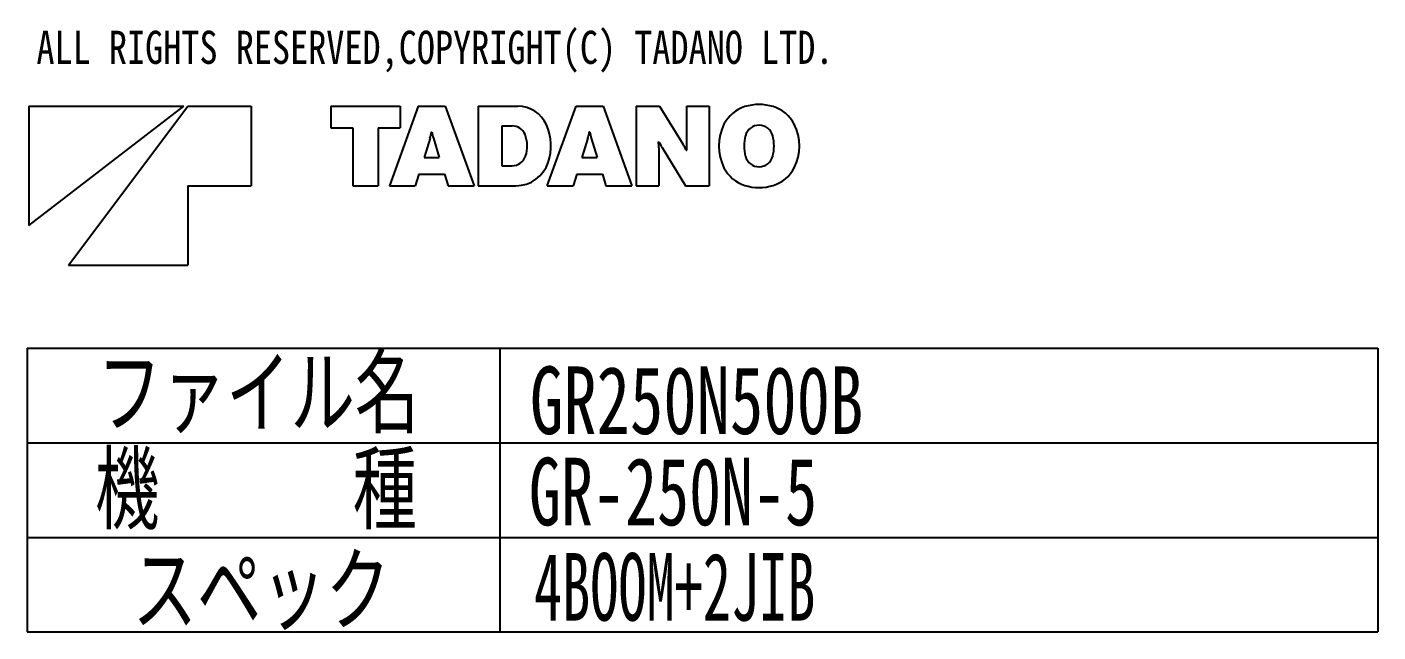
# Model space of a CAD drawing. Extents: x -120528 to -38681, y -40362 to 40632.
# Drawn here: x -48681 to -38681, y 36155 to 40632 of the extents above; entities that cross this region are included whole.
import ezdxf

# ---------------------------------------------------------------- set-up
doc = ezdxf.new("R2010")
doc.units = 0
doc.layers.get('0').update_dxf_attribs({"linetype": 'CONTINUOUS'})

msp = doc.modelspace()

# ---------------------------------------------------------------- linework, layer by layer
at = {"color": 171, "linetype": 'Continuous'}
for p, q in [((-48667.89, 40045.79), (-48667.89, 39163.79)), ((-48667.89, 39163.79), (-47521.29, 40045.79)), ((-48667.89, 40045.79), (-47521.29, 40045.79)), ((-48373.89, 38869.79), (-47491.89, 40045.79)), ((-47491.89, 40045.79), (-47021.49, 40045.79)), ((-47021.49, 40045.79), (-47021.49, 39457.79)), ((-46433.49, 40045.79), (-46433.49, 39886.19)), ((-46433.49, 40045.79), (-45919.41, 40045.79)), ((-45786.35, 40045.79), (-45999.12, 39457.79)), ((-45919.41, 40045.79), (-45919.41, 39886.19)), ((-45786.35, 40045.79), (-45585.42, 40045.79)), ((-45585.42, 40045.79), (-45372.65, 39457.79)), ((-45341.57, 40045.79), (-45341.57, 39457.79)), ((-45341.57, 40045.79), (-45047.82, 40045.79)), ((-44830.43, 39457.79), (-44617.66, 40045.79)), ((-44617.66, 40045.79), (-44416.81, 40045.79)), ((-44416.81, 40045.79), (-44203.96, 39457.79)), ((-44173.05, 40045.79), (-44173.05, 39457.79)), ((-44173.05, 40045.79), (-43998.58, 40045.79)), ((-43998.58, 40045.79), (-43825.37, 39763.97)), ((-43800.67, 40045.79), (-43632.17, 40045.79)), ((-43800.67, 40045.79), (-43800.67, 39765.07)), ((-43632.17, 40045.79), (-43632.17, 39457.79)), ((-45167.35, 39900.98), (-45167.35, 39605.47)), ((-45167.35, 39900.98), (-45090.66, 39900.98)), ((-46433.49, 39886.19), (-46269.43, 39886.19)), ((-46269.43, 39886.19), (-46269.43, 39457.79)), ((-46083.29, 39886.19), (-46083.29, 39457.79)), ((-46083.29, 39886.19), (-45919.41, 39886.19)), ((-45698.4, 39810.09), (-45742.42, 39667.54)), ((-45687.9, 39856.71), (-45683.79, 39856.71)), ((-45673.37, 39810.09), (-45629.52, 39667.54)), ((-44529.71, 39810.09), (-44573.64, 39667.54)), ((-44519.21, 39856.71), (-44515.26, 39856.71)), ((-44504.68, 39810.09), (-44460.75, 39667.54)), ((-44007.23, 39782.79), (-44003.87, 39782.79)), ((-44004.46, 39738.52), (-44004.46, 39457.79)), ((-43979.76, 39739.53), (-43806.55, 39457.79)), ((-43801.26, 39720.71), (-43797.99, 39720.71)), ((-45742.42, 39667.54), (-45629.52, 39667.54)), ((-45167.35, 39605.47), (-45091.5, 39605.47)), ((-44573.64, 39667.54), (-44460.75, 39667.54)), ((-45780.64, 39543.47), (-45807.1, 39457.79)), ((-45780.64, 39543.47), (-45591.13, 39543.47)), ((-45591.13, 39543.47), (-45564.84, 39457.79)), ((-44612.03, 39543.47), (-44638.32, 39457.79)), ((-44612.03, 39543.47), (-44422.44, 39543.47)), ((-44422.44, 39543.47), (-44396.07, 39457.79)), ((-47491.89, 39457.79), (-47491.89, 38869.79)), ((-47491.89, 39457.79), (-47021.49, 39457.79)), ((-46269.43, 39457.79), (-46083.29, 39457.79)), ((-45999.12, 39457.79), (-45807.1, 39457.79)), ((-45564.84, 39457.79), (-45372.65, 39457.79)), ((-45341.57, 39457.79), (-45061.93, 39457.79)), ((-44830.43, 39457.79), (-44638.32, 39457.79)), ((-44396.07, 39457.79), (-44203.96, 39457.79)), ((-44173.05, 39457.79), (-44004.46, 39457.79)), ((-43806.55, 39457.79), (-43632.17, 39457.79)), ((-48373.89, 38869.79), (-47491.89, 38869.79)), ((-48681.33, 38255.44), (-48681.33, 36155.44)), ((-48681.33, 38255.44), (-38681.33, 38255.44)), ((-45181.33, 38255.44), (-45181.33, 36155.44)), ((-38681.33, 38255.44), (-38681.33, 36155.44)), ((-48681.33, 37555.44), (-38681.33, 37555.44)), ((-48681.33, 36855.44), (-38681.33, 36855.44)), ((-48681.33, 36155.44), (-38681.33, 36155.44))]:
    msp.add_line(p, q, dxfattribs=at)
for centre, radius, start, end in [((-45047.82, 39815.3), 230.49, 23.9328, 90), ((-43290.88, 39794.8), 260.04, 107.346, 153.043), ((-43262.82, 39704.5), 354.6, 72.7367, 107.323), ((-43234.77, 39794.8), 260.04, 27.0618, 72.7366), ((-45090.66, 39797.49), 103.42, 22.2133, 90), ((-45190.96, 39751.79), 387.1, 341.626, 23.9327), ((-43206.71, 39751.79), 354.6, 152.861, 207.131), ((-43262.82, 39800.93), 104.47, 14.6894, 164.799), ((-43319.02, 39751.79), 354.6, 332.938, 27.062), ((-45993.24, 39900.98), 308.48, 342.867, 351.73902), ((-45378.61, 39900.98), 308.48, 188.261, 197.133), ((-45202.8, 39751.79), 224.58, 340.276, 22.213), ((-44824.55, 39900.98), 308.48, 342.867, 351.73902), ((-44209.92, 39900.98), 308.48, 188.261, 197.133), ((-43075.25, 39751.79), 298.45, 165.132, 194.869), ((-43450.48, 39751.79), 298.45, 345.311, 14.6886), ((-44382.79, 39738.52), 378.24, 0, 6.7299), ((-43481.56, 40045.79), 584.85, 206.723, 211.578), ((-44323.66, 39457.79), 584.85, 26.7228, 31.5781), ((-43422.34, 39765.07), 378.24, 180, 186.73), ((-45091.5, 39711.89), 106.38, 270, 340.276), ((-45061.93, 39708.95), 251.17, 270, 341.626), ((-43262.82, 39702.65), 104.47, 195.203, 345.311), ((-43290.88, 39708.7), 260.04, 206.967, 252.685), ((-43234.77, 39708.7), 260.04, 287.263, 332.938), ((-43262.82, 39799), 354.6, 252.699, 287.263)]:
    msp.add_arc(centre, radius, start, end, dxfattribs=at)

# ---------------------------------------------------------------- texts
at = {"color": 7, "linetype": 'Continuous', "attachment_point": 1}
for s, insert, char_height in [('\\W0.804562;\\A1;ALL RIGHTS RESERVED,COPYRIGHT(C) TADANO LTD.', (-48611.87, 40604.65), 245), ('\\W0.733334;\\A1;ファイル名', (-48161.31, 38180.36), 500), ('\\W0.725516;\\A1;GR250N500B', (-44958.68, 38120.27), 500), ('\\W0.733334;\\A1;機\u3000\u3000\u3000種', (-48177.51, 37468.04), 500), ('\\W0.697046;\\A1;GR-250N-5', (-44966.28, 37444.84), 500), ('\\W0.733334;\\A1;スペック', (-47900.09, 36721.04), 500), ('\\W0.612414;\\A1;4BOOM+2JIB', (-44928.7, 36739.38), 500)]:
    msp.add_mtext(s, dxfattribs=dict(at, insert=insert, char_height=char_height))

doc.saveas('drawing.dxf')
